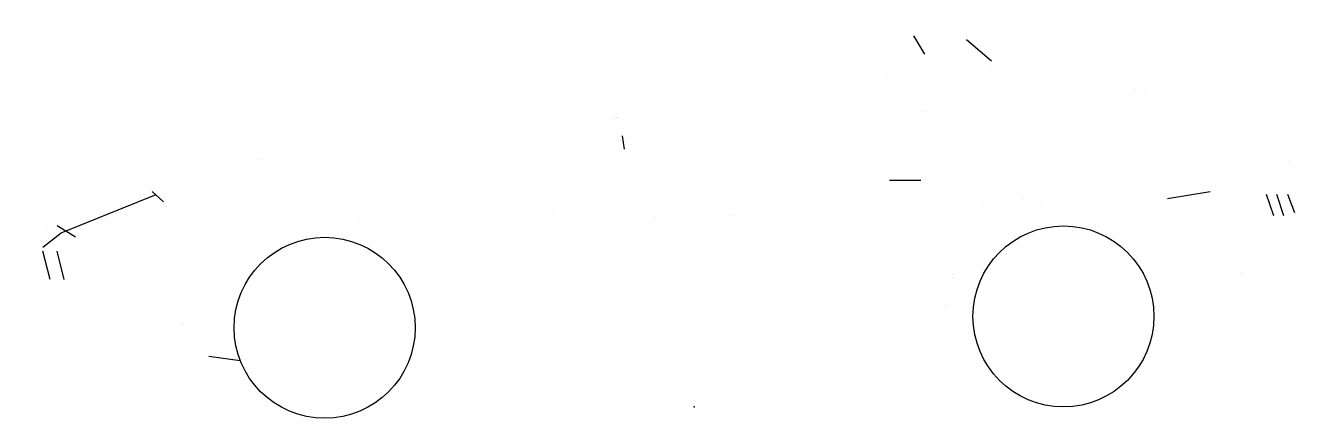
# Model space of a CAD drawing. Extents: x 86832 to 91421, y 54230 to 55627.
import ezdxf

# ---------------------------------------------------------------- set-up
doc = ezdxf.new("R2010")
doc.units = 0
doc.header["$LTSCALE"] = 32258
doc.header["$MEASUREMENT"] = 0
doc.layers.get('0').update_dxf_attribs({"linetype": 'CONTINUOUS'})

msp = doc.modelspace()

# ---------------------------------------------------------------- linework, layer by layer
at = {"linetype": 'CONTINUOUS'}
for p, q in [((90032.069, 55526.501), (89992.469, 55591.301)), ((90269.669, 55501.301), (90179.669, 55576.901)), ((88962.869, 55188.301), (88955.669, 55234.901)), ((90017.469, 55076.701), (89905.869, 55076.701)), ((87321.369, 55000.901), (87281.769, 55036.901)), ((90896.069, 55011.901), (91047.269, 55037.001)), ((86957.769, 54889.501), (87296.169, 55026.101)), ((91273.869, 54950.501), (91248.669, 55026.101)), ((91309.869, 54950.501), (91284.669, 55026.101)), ((91349.469, 54961.301), (91324.269, 55026.101)), ((87008.169, 54875.101), (86943.369, 54914.701)), ((86892.969, 54839.101), (86957.769, 54889.501)), ((86918.169, 54723.901), (86892.969, 54824.701)), ((86968.569, 54723.901), (86943.369, 54824.701)), ((87483.369, 54450.301), (87594.969, 54435.901))]:
    msp.add_line(p, q, dxfattribs=at)
at = {"linetype": 'CONTINUOUS', "const_width": 0.002, "flags": 128}
for points in [[(90921.069, 54587.101), (90921.069, 54687.901), (90885.069, 54813.901), (90769.869, 54900.301), (90633.269, 54925.501), (90294.869, 54914.701), (90179.669, 54849.901), (90104.069, 54673.501), (90093.269, 54536.701), (88300.469, 54525.901), (88275.269, 54698.701), (88210.569, 54875.101), (88142.169, 54911.101), (87998.169, 54936.301), (87695.769, 54914.701), (87620.169, 54885.901), (87519.369, 54763.501), (87494.169, 54637.501), (87468.969, 54385.501), (87195.369, 54385.501), (87180.969, 54486.301), (87080.169, 54587.101), (86968.569, 54662.701), (86867.769, 54673.501), (86831.769, 54864.301), (87008.169, 54961.501), (87296.169, 55062.101), (87533.769, 55126.901), (87897.369, 55188.101), (88250.169, 55213.301), (88473.269, 55227.701), (88761.269, 55400.501), (89128.469, 55576.901), (89265.269, 55602.101), (89567.669, 55627.301), (89855.669, 55616.501), (90143.669, 55591.301), (90255.269, 55551.701), (90507.269, 55501.301), (90795.069, 55400.501), (91173.069, 55263.701)], [(89114.069, 55566.101), (89189.669, 55515.701), (88674.869, 55202.501), (88523.669, 55188.101), (88487.669, 55227.701)], [(90719.569, 55440.101), (90280.469, 55515.701), (89956.469, 55540.901), (89492.069, 55551.701), (89276.069, 55526.501), (88714.469, 55152.101), (88649.669, 55076.501), (88638.869, 54914.701), (88664.069, 54698.701), (88689.269, 54623.101), (89855.669, 54623.101), (90078.869, 54950.701), (90118.469, 55026.101), (90093.269, 55227.701), (90032.069, 55324.901), (89816.069, 55526.501)], [(90017.669, 55213.301), (89981.669, 55299.701), (89790.869, 55490.501), (89528.069, 55497.701), (89290.469, 55476.101), (88876.469, 55177.301), (90017.669, 55202.501)], [(90921.169, 54612.201), (91097.469, 54648.101), (91173.069, 54673.301), (91259.469, 54712.901), (91349.469, 54763.301), (91421.469, 54961.301), (91396.269, 55076.501), (91349.469, 55177.301), (91299.069, 55227.701), (90492.869, 55213.301), (90395.669, 55252.901), (90053.669, 55490.501), (90269.669, 55476.101), (90406.469, 55450.901), (90557.669, 55425.701), (90708.869, 55375.301), (91032.669, 55299.701), (91108.269, 55263.701)], [(89891.569, 55202.601), (89905.869, 55252.901), (89891.569, 55299.701), (89905.869, 55364.501)], [(88714.469, 55213.301), (88624.469, 55263.701), (88538.069, 55263.701)], [(91022.069, 55227.701), (91360.269, 55299.701), (91360.269, 55270.901), (91309.869, 55227.701)], [(88512.869, 55177.301), (88124.169, 55152.101), (87785.769, 55112.501), (87494.169, 55051.301), (87281.769, 55000.901), (87069.369, 54900.301), (86943.369, 54839.101), (86842.569, 54849.901)], [(91057.969, 55037.001), (91057.969, 55137.701), (90896.069, 55126.901), (90896.069, 55026.301)], [(91101.969, 54651.701), (91159.569, 54738.101), (91199.169, 54936.101), (91159.569, 55126.901), (91350.369, 55152.101)], [(90031.869, 55112.701), (90031.869, 55051.501), (89891.569, 55051.501), (89891.569, 55112.701), (90031.869, 55112.701)], [(91410.669, 54927.101), (91248.669, 54937.901), (91198.269, 55063.901), (91371.069, 55078.301), (91360.269, 55038.701), (91223.469, 55038.701)], [(90719.569, 54986.601), (90644.069, 55011.701), (88437.269, 54986.601), (88372.469, 54961.501), (90683.669, 55000.901), (90618.869, 54975.901), (88412.069, 54936.301), (88372.469, 54961.501)], [(91266.669, 54936.101), (91381.869, 54954.101), (91353.069, 55026.101)], [(87069.369, 54889.501), (87144.969, 54813.901), (87195.369, 54713.101), (87281.769, 54536.701)], [(86957.769, 54824.701), (87044.169, 54824.701), (87080.169, 54723.901), (86867.769, 54723.901)], [(87494.169, 54723.901), (87447.369, 54662.701), (87371.769, 54536.701), (87281.769, 54536.701), (87155.769, 54547.501)], [(90852.869, 54525.001), (90917.669, 54525.001), (91115.469, 54597.001), (91144.269, 54647.401)], [(88224.969, 54486.301), (88397.669, 54461.101), (90215.669, 54482.701)]]:
    msp.add_lwpolyline(points, dxfattribs=at)
at = {"linetype": 'CONTINUOUS'}
for centre in [(90525.269, 54592.501), (87895.569, 54552.001)]:
    msp.add_circle(centre, 322.1, dxfattribs=at)
msp.add_point((89210.48, 54270.438), dxfattribs=at)

doc.saveas('drawing.dxf')
